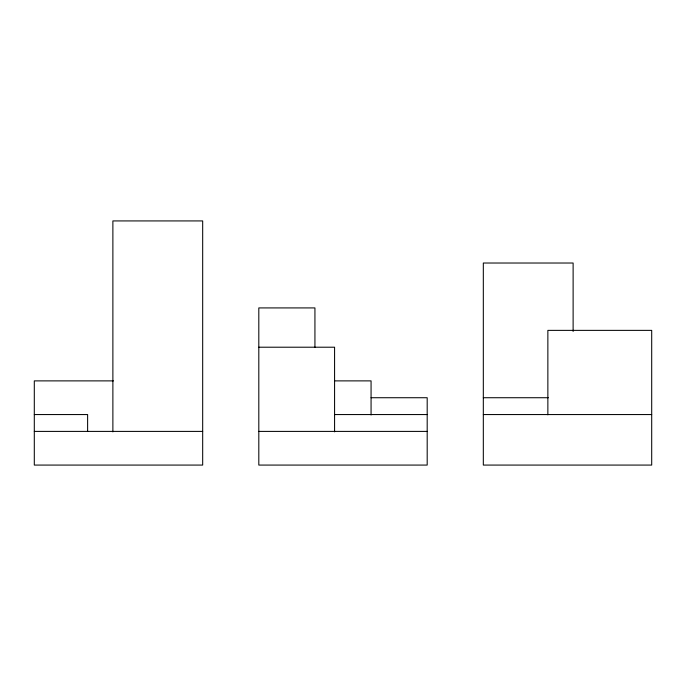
<?xml version="1.0" encoding="UTF-8"?>
<svg xmlns="http://www.w3.org/2000/svg" width="686" height="686" viewBox="0 0 686 686"><rect width="100%" height="100%" fill="white"/><g stroke="black" fill="none" stroke-linecap="round" stroke-linejoin="round"><path stroke-width="1.03" d="M258.811 347.21L334.579 347.21L334.579 431.863M113.422 380.884L34.3 380.884L34.3 465.074L202.679 465.074L202.679 220.926L112.881 220.926L112.881 431.88M334.717 380.884L371.066 380.884L371.066 414.987M371.066 397.726L427.189 397.726L427.189 465.074L258.811 465.074L258.811 307.92L314.934 307.92L314.934 347.476M483.321 397.726L548.328 397.726M34.3 414.558L87.619 414.558L87.619 431.4M334.579 414.558L427.189 414.558M483.321 414.558L651.7 414.558M34.3 431.4L202.679 431.4M258.811 431.4L427.189 431.4M573.119 331.441L573.119 263.021L483.321 263.021L483.321 465.074L651.7 465.074L651.7 330.369L547.865 330.369L547.865 414.833"/></g></svg>
